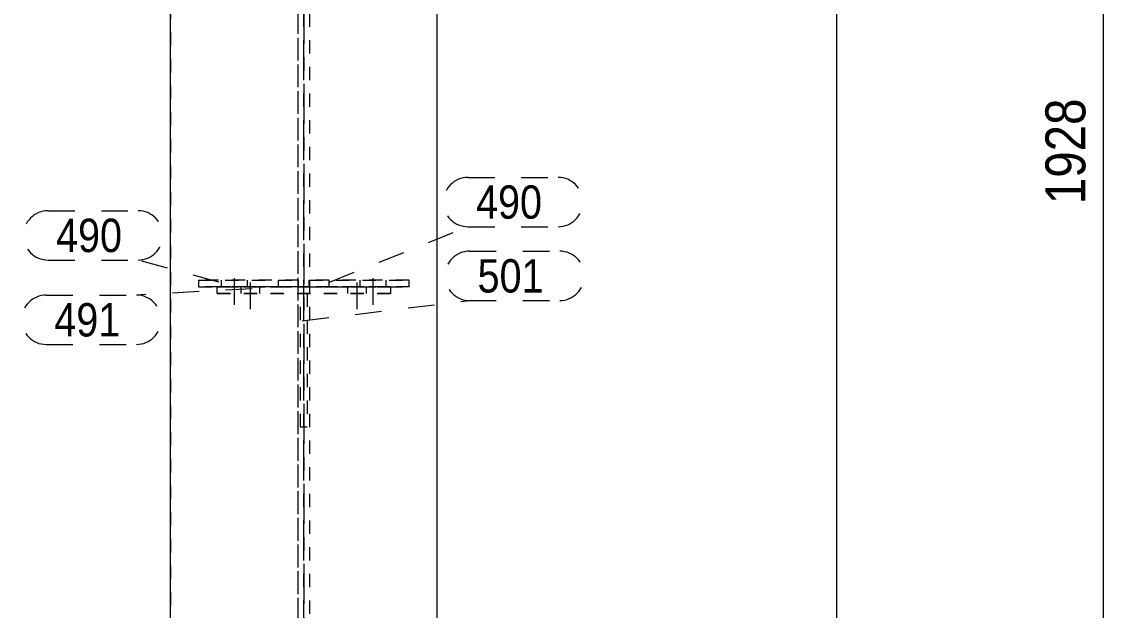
# Model space of a CAD drawing. Header units: millimetres. Extents: x 2 to 579, y 1 to 825.
# Drawn here: x 62.4 to 143.6, y 478.9 to 523.1 of the extents above; entities that cross this region are included whole.
import ezdxf

# ---------------------------------------------------------------- set-up
doc = ezdxf.new("R2010")
doc.units = ezdxf.units.MM
for name, pattern in [('XKITLINE00', [0]), ('XKITLINE01', [4, 1, -1, 1, -1]), ('XKITLINE02', [4, 2, -2]), ('XKITLINE03', [6, 3, -1, 1, -1])]:
    doc.linetypes.add(name, pattern=pattern)
for name, color, linetype, lineweight in [('Bolt', 3, 'Continuous', 0), ('Dimensions', 7, 'Continuous', 0), ('Part', 2, 'Continuous', 0), ('PartMark', 7, 'Continuous', 0)]:
    doc.layers.add(name, color=color, linetype=linetype, lineweight=lineweight)
doc.styles.add('ARIAL', font='ARIAL.TTF')

# ---------------------------------------------------------------- blocks, each defined once
blk = doc.blocks.new('*A40')
at = {"layer": 'Bolt', "color": 3, "linetype": 'XKITLINE02', "lineweight": 0}
for p, q in [((79.569, 501.5), (79.569, 504.5)), ((79.569, 501.5), (79.569, 504.5)), ((87.569, 501.5), (87.569, 504.5)), ((87.569, 501.5), (87.569, 504.5)), ((78.869, 502.66), (78.869, 503.16)), ((78.869, 502.66), (78.869, 503.16)), ((80.269, 502.66), (80.269, 503.16)), ((80.269, 502.66), (80.269, 503.16)), ((86.869, 502.66), (86.869, 503.16)), ((86.869, 502.66), (86.869, 503.16)), ((88.269, 502.66), (88.269, 503.16)), ((88.269, 502.66), (88.269, 503.16))]:
    blk.add_line(p, q, dxfattribs=at)
blk = doc.blocks.new('*A41')
at = {"layer": 'Bolt', "color": 3, "linetype": 'XKITLINE02', "lineweight": 0}
for p, q in [((78.369, 501.81), (78.369, 504.81)), ((77.386, 503.16), (77.386, 503.66)), ((79.351, 503.16), (79.351, 503.66))]:
    blk.add_line(p, q, dxfattribs=at)
blk = doc.blocks.new('*A42')
at = {"layer": 'Bolt', "color": 3, "linetype": 'XKITLINE02', "lineweight": 0}
for p, q in [((88.769, 501.81), (88.769, 504.81)), ((87.786, 503.16), (87.786, 503.66)), ((89.751, 503.16), (89.751, 503.66))]:
    blk.add_line(p, q, dxfattribs=at)
blk = doc.blocks.new('*A50')
at = {"layer": 'Part', "color": 7, "linetype": 'XKITLINE01', "lineweight": 0}
for p, q in [((73.569, 610.24), (73.569, 314.66)), ((93.569, 314.66), (93.569, 610.24)), ((83.119, 609.136), (83.119, 314.66)), ((84.019, 314.66), (84.019, 609.136))]:
    blk.add_line(p, q, dxfattribs=at)
at = {"layer": 'Part', "color": 7, "linetype": 'XKITLINE03', "lineweight": 0}
blk.add_line((83.569, 314.66), (83.569, 602.502), dxfattribs=at)
blk = doc.blocks.new('*A51')
at = {"layer": 'Part', "color": 7, "linetype": 'XKITLINE01', "lineweight": 0}
for p, q in [((83.319, 502.66), (83.819, 502.66)), ((83.319, 492.66), (83.319, 502.66)), ((83.319, 502.66), (83.819, 502.66)), ((83.819, 502.66), (83.819, 492.66)), ((83.819, 492.66), (83.319, 492.66))]:
    blk.add_line(p, q, dxfattribs=at)
blk = doc.blocks.new('*A52')
at = {"layer": 'Part', "color": 7, "linetype": 'XKITLINE01', "lineweight": 0}
for p, q in [((77.069, 503.16), (90.069, 503.16)), ((77.069, 502.66), (77.069, 503.16)), ((90.069, 503.16), (77.069, 503.16)), ((90.069, 502.66), (77.069, 502.66)), ((77.069, 502.66), (90.069, 502.66)), ((90.069, 503.16), (90.069, 502.66))]:
    blk.add_line(p, q, dxfattribs=at)
blk = doc.blocks.new('*A55')
at = {"layer": 'Part', "color": 7, "linetype": 'XKITLINE01', "lineweight": 0}
for p, q in [((75.669, 503.66), (83.169, 503.66)), ((83.169, 503.66), (75.669, 503.66)), ((75.669, 503.66), (75.669, 503.66)), ((75.669, 503.66), (75.669, 503.16)), ((81.669, 503.16), (81.669, 503.66)), ((83.169, 503.66), (83.169, 503.66)), ((83.169, 503.16), (83.169, 503.66)), ((75.669, 503.16), (83.169, 503.16)), ((83.169, 503.16), (75.669, 503.16))]:
    blk.add_line(p, q, dxfattribs=at)
blk = doc.blocks.new('*A56')
at = {"layer": 'Part', "color": 7, "linetype": 'XKITLINE01', "lineweight": 0}
for p, q in [((91.469, 503.66), (83.969, 503.66)), ((83.969, 503.16), (83.969, 503.66)), ((83.969, 503.66), (91.469, 503.66)), ((85.469, 503.16), (85.469, 503.66)), ((91.469, 503.16), (91.469, 503.66)), ((91.469, 503.16), (83.969, 503.16)), ((83.969, 503.16), (83.969, 503.16)), ((83.969, 503.16), (91.469, 503.16)), ((91.469, 503.16), (91.469, 503.16))]:
    blk.add_line(p, q, dxfattribs=at)
blk = doc.blocks.new('*A60')
at = {"layer": 'Part', "color": 7, "linetype": 'XKITLINE01', "lineweight": 0}
for p, q in [((83.119, 573.849), (83.119, 314.66)), ((84.019, 314.66), (84.019, 573.849))]:
    blk.add_line(p, q, dxfattribs=at)
at = {"layer": 'Part', "color": 7, "linetype": 'XKITLINE03', "lineweight": 0}
blk.add_line((83.569, 572.405), (83.569, 388.003), dxfattribs=at)
at = {"layer": 'Part', "color": 2, "linetype": 'XKITLINE00', "lineweight": 0}
for p, q in [((73.569, 314.66), (73.569, 535.591)), ((93.569, 314.66), (93.569, 535.591))]:
    blk.add_line(p, q, dxfattribs=at)
blk = doc.blocks.new('*A175')
at = {"layer": 'PartMark', "color": 7, "linetype": 'XKITLINE02', "lineweight": 0}
for p, q in [((95.89, 511.38), (102.653, 511.38)), ((85.498, 503.53), (95.89, 507.68)), ((95.89, 507.68), (102.653, 507.68))]:
    blk.add_line(p, q, dxfattribs=at)
for centre, start, end in [((95.89, 509.53), 90, 270), ((102.653, 509.53), 270, 90)]:
    blk.add_arc(centre, 1.85, start, end, dxfattribs=at)
at = {"layer": 'PartMark', "color": 3, "style": 'ARIAL', "width": 0.85}
blk.add_text('490', height=2.5, dxfattribs=at).set_placement((96.49, 508.28))
blk = doc.blocks.new('*A176')
at = {"layer": 'PartMark', "color": 7, "linetype": 'XKITLINE02', "lineweight": 0}
for p, q in [((64.373, 508.88), (71.136, 508.88)), ((64.373, 505.18), (71.136, 505.18)), ((77.198, 503.53), (71.136, 505.18))]:
    blk.add_line(p, q, dxfattribs=at)
for centre, start, end in [((64.373, 507.03), 90, 270), ((71.136, 507.03), 270, 90)]:
    blk.add_arc(centre, 1.85, start, end, dxfattribs=at)
at = {"layer": 'PartMark', "color": 3, "style": 'ARIAL', "width": 0.85}
blk.add_text('490', height=2.5, dxfattribs=at).set_placement((64.973, 505.78))
blk = doc.blocks.new('*A179')
at = {"layer": 'PartMark', "color": 7, "linetype": 'XKITLINE02', "lineweight": 0}
for p, q in [((64.241, 502.551), (71.004, 502.551)), ((79.698, 503.03), (71.004, 502.551)), ((64.241, 498.851), (71.004, 498.851))]:
    blk.add_line(p, q, dxfattribs=at)
for centre, start, end in [((64.241, 500.701), 90, 270), ((71.004, 500.701), 270, 90)]:
    blk.add_arc(centre, 1.85, start, end, dxfattribs=at)
at = {"layer": 'PartMark', "color": 3, "style": 'ARIAL', "width": 0.85}
blk.add_text('491', height=2.5, dxfattribs=at).set_placement((64.841, 499.451))
blk = doc.blocks.new('*A180')
at = {"layer": 'PartMark', "color": 7, "linetype": 'XKITLINE02', "lineweight": 0}
for p, q in [((96.006, 505.845), (102.769, 505.845)), ((83.448, 500.63), (96.006, 502.145)), ((96.006, 502.145), (102.769, 502.145))]:
    blk.add_line(p, q, dxfattribs=at)
for centre, start, end in [((96.006, 503.995), 90, 270), ((102.769, 503.995), 270, 90)]:
    blk.add_arc(centre, 1.85, start, end, dxfattribs=at)
at = {"layer": 'PartMark', "color": 3, "style": 'ARIAL', "width": 0.85}
blk.add_text('501', height=2.5, dxfattribs=at).set_placement((96.606, 502.745))
blk = doc.blocks.new('*A187')
at = {"layer": 'Dimensions', "color": 7, "linetype": 'XKITLINE00', "lineweight": 0}
blk.add_line((143.569, 417.396), (143.569, 610.24), dxfattribs=at)
at = {"layer": 'Dimensions', "color": 3, "style": 'ARIAL', "width": 0.85}
blk.add_text('1928', height=3, rotation=90.00021, dxfattribs=at).set_placement((142.219, 509.368))
blk = doc.blocks.new('*A190')
at = {"layer": 'Dimensions', "color": 7, "linetype": 'XKITLINE00', "lineweight": 0}
blk.add_line((123.569, 263.56), (123.569, 610.24), dxfattribs=at)

msp = doc.modelspace()

# ---------------------------------------------------------------- block references
at = {"lineweight": 0}
for name in ['*A190', '*A187', '*A60', '*A175', '*A176', '*A180', '*A41', '*A40', '*A42', '*A55', '*A56', '*A179', '*A52', '*A51']:
    msp.add_blockref(name, (0, 0), dxfattribs=at)
at = {"layer": 'Part', "lineweight": 0}
msp.add_blockref('*A50', (0, 0), dxfattribs=at)

doc.saveas('drawing.dxf')
